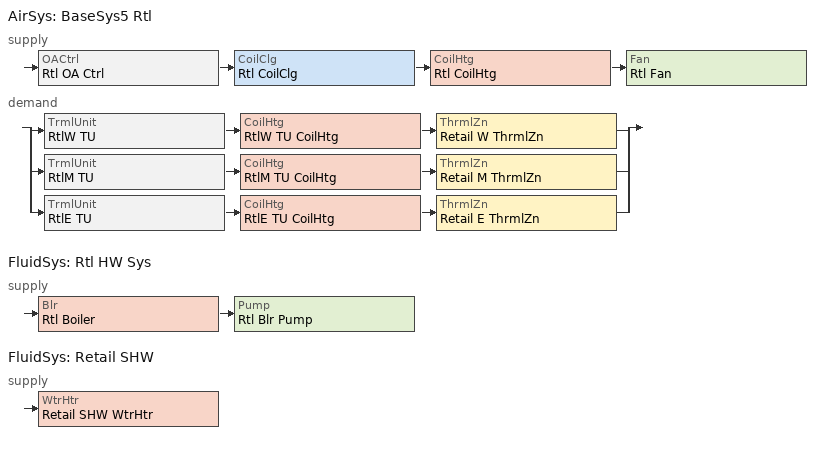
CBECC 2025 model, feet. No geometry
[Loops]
AirSys 'BaseSys5 Rtl'
 supply: OACtrl 'Rtl OA Ctrl' > CoilClg 'Rtl CoilClg' > CoilHtg 'Rtl CoilHtg' > Fan 'Rtl Fan'
 demand: split
  | TrmlUnit 'RtlW TU' > CoilHtg 'RtlW TU CoilHtg' > ThrmlZn 'Retail W ThrmlZn'
  | TrmlUnit 'RtlM TU' > CoilHtg 'RtlM TU CoilHtg' > ThrmlZn 'Retail M ThrmlZn'
  | TrmlUnit 'RtlE TU' > CoilHtg 'RtlE TU CoilHtg' > ThrmlZn 'Retail E ThrmlZn'
FluidSys 'Rtl HW Sys'
 supply: Blr 'Rtl Boiler' > Pump 'Rtl Blr Pump'
FluidSys 'Retail SHW'
 supply: WtrHtr 'Retail SHW WtrHtr'
[Proj]
MF8 with Retail Flr1: GasType=NaturalGas; CliZn=ClimateZone12; ZipCode=95555; WeatherStation=SACRAMENTO EXECUTIVE; HVACAutoSizing=0; UseExcptDsgnModel=0; RunTitle=MF8 with Retail Flr1; AnalysisType=Title24Compliance; ResDwellUnits=1; DebugScreen=1
[ResProj]
2019 Prototype 7320ft2 Prop Elec: CALGreen=0; PVCompCredit=0; PVWDCSysSize=( 1, 0, 0, 0, 0 ); AllowExcessPVEDR=0; ReducedPVReq=0; BattMaxCap=0; BattGridHarmCredit=0; SpecifyTargetDRtg=0; Address=1516 Ninth St; IsMultiFamily=1; CentralMFamLaundry=0; DfltMFamLaundryZn=Zone1; UseDefaultACH50=1; Status=New; IsVerified=0; ProjInclKitchen=1; InsulConsQuality=Yes; NumAddBedrooms=0; AllOrientations=0; HasGarage=0; TakeCntrlElecDHWSlrPVCred=0; IAQSupInletsAccessible=1; IAQHasFID=1; ApplRefrigZone[1]=Zone1; ApplWasherZone[1]=Zone1; ApplDryerZone[1]=Zone1; ApplCookZone[1]=Zone1; ApplDishZone[1]=Zone1; Appl_HaveRefrig[1]=1; Appl_HaveDish[1]=1; Appl_HaveCook[1]=1; Appl_HaveWasher[1]=1; Appl_HaveDryer[1]=1; CSERpt_ZnDataDump=0; CSERpt_HVACDescrip=0; CSERpt_ZnEnergy=0; CSERpt_HtPumpHtg=0; CSERpt_Mtr_All=0; CSERpt_Mtr_Elec=0; CSERpt_Mtr_NGas=0; CSERpt_Mtr_Othr=0; CSERpt_ZnEnergy_DD=0; CSERpt_Mtr_All_DD=0; CSERpt_Mtr_Elec_DD=0; CSERpt_Mtr_NGas_DD=0; CSERpt_Mtr_Othr_DD=0; CSERpt_ZnEnergy_CD=0; CSERpt_Mtr_All_CD=0; CSERpt_Mtr_Elec_CD=0; CSERpt_Mtr_NGas_CD=0; CSERpt_Mtr_Othr_CD=0; CSERpt_ZnEnergy_HD=0; CSERpt_Mtr_All_HD=0; CSERpt_Mtr_Elec_HD=0; CSERpt_Mtr_NGas_HD=0; CSERpt_Mtr_Othr_HD=0
[Bldg]
Building: TotStoryCnt=3; AboveGrdStoryCnt=3
[ResZnGrp]
Name | Z | FlrToFlrHgt | FlrToCeilingHgt
ResZn Group F1 | 12 | 10 | 9
ResZn Group F2 | 22 | 10 | 9
ResZn Group Attic | 32
[ResZn] Type=Conditioned; Status=New; HVACSysStatus=New; DHWSys1Status=New; FloorArea=3660; CeilingHeight=9; FloorHeight=10; WinHeadHeight=6.7; NumStories=1
Name | Bottom
Zone1 | 12.7
Zone2 | 22.7
[ResExtWall] Status=New; Construction=Exterior Wall Cons; Tilt=90; Absorptivity=0.5
Name | Orientation | OrientationValue | Area
Zone1WallFront; Zone2WallFront | Front | 0 | 1037
Zone1WallLeft; Zone2WallLeft | Left | 90 | 255
Zone1WallBack; Zone2WallBack | Back | 180 | 1037
Zone1WallRight; Zone2WallRight | Right | 270 | 255
[ResWin] Status=New; SpecMethod=Window Dimensions (required for fins/overhangs); Height=5; Width=3; NFRCUfactor=0.3; NFRCSHGC=0.23; UfactorSHGCSource=NFRC; ExteriorShade=Insect Screen (default); exHeight=5; exWidth=3; exNFRCUfactor=0.3; exNFRCSHGC=0.23; exUfactorSHGCSource=NFRC; exExteriorShade=Insect Screen (default); ModelFinsOverhang=0; OverhangDepth=1; OverhangDistUp=1.33; OverhangExL=3; OverhangExR=3; OverhangFlap=0.4; exOverhangDepth=1; exOverhangDistUp=1.33; exOverhangExL=3; exOverhangExR=3; exOverhangFlap=0.4; LeftFinDepth=0; LeftFinBotUp=0; exLeftFinDepth=0; exLeftFinBotUp=0; RightFinDepth=0; RightFinTopUp=0; RightFinDistR=0; RightFinBotUp=0; exRightFinDepth=0; exRightFinTopUp=0; exRightFinDistR=0; exRightFinBotUp=0
Name | Multiplier | exMultiplier | LeftFinTopUp | LeftFinDistL | exLeftFinTopUp | exLeftFinDistL
Zone1WinFront; Zone1WinBack; Zone2WinFront | 10.98 | 10.98 | 0 | 0 | 0 | 0
Zone1WinLeft; Zone1WinRight; Zone2WinLeft | 2.7 | 2.7 | 0 | 0 | 0 | 0
Zone2WinBack | 10.98 | 10.98 | 1.33 | 1 | 1.33 | 1
Zone2WinRight | 2.7 | 2.7 | 1.33 | 1 | 1.33 | 1
[ResDr] Status=New; Area=80; Ufactor=0.2; exUfactor=0.2
Zone1DoorFront; Zone2DoorFront
[DwellUnit] Count=2
Name | DwellUnitTypeRef | CondFlrArea | WasherZoneRef | DryerZoneRef
OneBedroomDownstairsZone1 | OneBedroom | 750 | Zone1 | Zone1
TwoBedroomDownstairsZone1 | TwoBedroom | 1080 | Zone1 | Zone1
OneBedroomUpstairsZone1 | OneBedroom | 750 | Zone2 | Zone2
TwoBedroomUpstairsZone1 | TwoBedroom | 1080 | Zone2 | Zone2
[ResIntFlr] Status=New; Construction=Interior Floor; IsPartySurface=1; OtherSideModeled=1
Name | Area | FloorZ | Outside
Zone1ToRtlW | 1120 | 12.7 | Retail W
Zone1ToRtlM | 980 | 12.7 | Retail middle
Zone1ToRtlE | 1120 | 12.7 | Retal E
Zone2ToZone1InteriorFloor | 3660 | 22.7 | Zone1
[ResCeilingBelowAttic]
Zone2ToAtticCeiling: Status=New; Area=3660; Construction=Ceiling Below Attic Cons; AtticZone=Attic
[ResAttic]
Attic: Type=Ventilated; Status=New; RoofRise=5; Construction=Attic Roof Cons; RoofSolReflect=0.2; RoofEmiss=0.85
[Story]
Retail Story: Z=0; FlrToFlrHgt=13; FlrToCeilingHgt=12
[Spc] Story=Retail Story; SpcFunc=Retail Sales Area (Retail Merchandise Sales); SHWFluidSegRef=Retail SHW PrmSup
Name | ThrmlZnRef | Area | LtgStatus
Retail W | Retail W ThrmlZn | 1120
Retail middle | Retail M ThrmlZn | 980 | New
Retal E | Retail E ThrmlZn | 1120
[IntLtgSys] Spc=Retail middle; LumRef[1]=A; LumRef[2]=B; LumRef[3]=C; LumRef[4]=D; LumCnt[1]=1; PAFCredType[1]=DaylightDimmingPlusOff
Name | LumCnt[2] | LumCnt[3] | LumCnt[4] | DaylitAreaType
InteriorLightingSystem 1 | 2 | 3 | 4 | PrimarySidelit
InteriorLightingSystem 2 | 1 | 1 | 1 | SkylitDaylit
[ThrmlZn] PriAirCondgSysRef[1]=BaseSys5 Rtl
Name | VentSysRef
Retail W ThrmlZn
Retail M ThrmlZn; Retail E ThrmlZn | BaseSys5 Rtl
[AirSys]
BaseSys5 Rtl: Type=PVAV; CtrlSysType=DDCToZone; ClgCtrl=WarmestReset
[AirSeg] Sys=BaseSys5 Rtl
Name | Type
Rtl SupAirSeg | Supply
Rtl RetAirSeg | Return
[CoilClg]
Rtl CoilClg: Sys=BaseSys5 Rtl; Type=DirectExpansion; NumClgStages=2
[CoilHtg] Sys=BaseSys5 Rtl; Type=HotWater; FluidSegInRef=Rtl PriSupSeg; FluidSegOutRef=Rtl PriRetSeg
Rtl CoilHtg; RtlW TU CoilHtg; RtlM TU CoilHtg; RtlE TU CoilHtg
[Fan]
Rtl Fan: Sys=BaseSys5 Rtl
[OACtrl]
Rtl OA Ctrl: Sys=BaseSys5 Rtl; EconoCtrlMthd=DifferentialDryBulb; EconoIntegration=Integrated; AirSegSupRef=Rtl SupAirSeg; AirSegRetRef=Rtl RetAirSeg
[TrmlUnit] Sys=BaseSys5 Rtl; Type=VAVReheatBox
Name | ZnServedRef
RtlW TU | Retail W ThrmlZn
RtlM TU | Retail M ThrmlZn
RtlE TU | Retail E ThrmlZn
[Lum]
Name | Pwr | PwrNA8Default | LumDescRpt | LampType
A | 100 | 1 | Luminaire 1 Fluorescent
B | 75 | 1 | Luminaire 2 Fluorescent
C | 60 |  | Luminaire 3 LED | LED
D | 25 |  | Luminaire 4 LED | LED
[PVArray]
PV Array: DCSysSize=16
[FluidSys]
Name | Type
Rtl HW Sys | HotWater
Retail SHW | ServiceHotWater
[FluidSeg]
Name | Sys | Type | Src
Rtl PriSupSeg | Rtl HW Sys | PrimarySupply
Rtl PriRetSeg | Rtl HW Sys | PrimaryReturn
Retail SHW PrmSup | Retail SHW | PrimarySupply
Retail SHW Makeup | Retail SHW | MakeupFluid | MunicipalWater
[Blr]
Rtl Boiler: Sys=Rtl HW Sys; Type=HotWater; FuelSrc=Gas; DraftType=Natural; FluidSegInRef=Rtl PriRetSeg; FluidSegOutRef=Rtl PriSupSeg
[Pump]
Rtl Blr Pump: Sys=Rtl HW Sys
[WtrHtr]
Retail SHW WtrHtr: Sys=Retail SHW; FluidSegOutRef=Retail SHW PrmSup; FluidSegMakeupRef=Retail SHW Makeup
[ResConsAssm] RoofDeckLayer=Wood Siding/sheathing/decking; FloorSurfaceLayer=Carpeted; FloorDeckLayer=Wood Siding/sheathing/decking; OtherSideFinishLayer=Gypsum Board; RadiantBarrier=0; RaisedHeelTruss=0; RaisedHeelTrussHeight=3.5
Name | CanAssignTo | Type | RoofingLayer | InsideFinishLayer | CavityLayer | FrameLayer | SheathInsulLayerRVal | WallExtFinishLayer | RoofingType | CavInsulOverFrame | FlrExtConditions
Exterior Wall Cons | Exterior Walls | Wood Framed Wall | Light Roof (Asphalt Shingle) | Gypsum Board | R 21 | 2x6 @ 16 in. O.C. | 4 | Synthetic Stucco | all others
Ceiling Below Attic Cons | Ceilings (below attic) | Wood Framed Ceiling | Light Roof (Asphalt Shingle) | Gypsum Board | R 38 | 2x4 Bottom Chord of Truss @ 24 in. O.C. |  |  | all others
Interior Floor Cons; Interior Floor | Interior Floors | Wood Framed Floor | Light Roof (Asphalt Shingle) | Gypsum Board |  | 2x12 @ 16 in. O.C. |  |  | all others
Attic Roof Cons | Attic Roofs | Wood Framed Ceiling | 10 PSF (RoofTileAirGap) |  | R 19 | 2x4 @ 24 in. O.C. |  |  | Steep Slope Roof tile, metal tile, or wood shakes | 0
Garage Attic Roof Cons | Attic Roofs | Wood Framed Ceiling | 10 PSF (RoofTileAirGap) |  |  | 2x4 @ 24 in. O.C. |  |  | Steep Slope Roof tile, metal tile, or wood shakes | 0
Ext Floor Cons | Exterior Floors | Wood Framed Floor | Light Roof (Asphalt Shingle) | Gypsum Board | R 19 in 5-1/2 in. cavity (R-18) | 2x4 @ 16 in. O.C. |  |  | all others |  | Exterior
Garage Ext Wall Cons | Exterior Walls | Wood Framed Wall | Light Roof (Asphalt Shingle) | Gypsum Board |  | 2x4 @ 16 in. O.C. |  | 3 Coat Stucco | all others
Garage Ceiling Below Attic Cons | Ceilings (below attic) | Wood Framed Ceiling | Light Roof (Asphalt Shingle) | Gypsum Board |  | 2x4 Bottom Chord of Truss @ 24 in. O.C. |  |  | all others
R19 IntFloor Cons | Interior Floors | Wood Framed Floor | Light Roof (Asphalt Shingle) | Gypsum Board | R 19 in 5-1/2 in. cavity (R-18) | 2x6 @ 16 in. O.C. |  |  | all others
IntWall Cons | Interior Walls | Wood Framed Wall | Light Roof (Asphalt Shingle) | Gypsum Board | R 21 | 2x6 @ 16 in. O.C. |  |  | all others
[ResMat]
Name | Density | SpecHeat | Conductivity | ConductivityCT | RValPerInch | Thickness | ConductivityQII
SoftWood | 35 | 0.39 | 0.08167 | 0.0012 | 1.0204
Steel | 489 | 0.12 | 26.2 |  | 0.00318
SIPSskin | 41 | 0.45 | 0.06127 | 0.0012 | 1.36 | 0.4375
Ceiling Insul | 1.5 | 0.2 |  | 0.00418
Other Insul | 1.5 | 0.2 |  | 0.0032537
Gypsum Board | 40 | 0.27 | 0.09167 | 0.0001217 | 0.9091 | 0.5
Insul-R4-D1.5-SH0.35-C0.02083 | 1.5 | 0.35 | 0.0208325 | 0.00175 |  | 1 | 0.0208325
Synthetic Stucco | 58 | 0.2 | 0.2 |  | 0.5333 | 0.375
Carpet | 12.3 | 0.34 | 0.02 |  | 4.1667 | 0.5
Wood layer | 41 | 0.45 | 0.06127 | 0.0012 | 1.36 | 0.5
TileGap | 0.075 | 0.24 | 0.07353 |  | 1.1333 | 0.75
10 PSF Roof | 120 | 0.2 | 1 |  | 0.0833 | 1
VertWallCavity | 0.075 | 0.24 | 0.314 | 0.00397 | 1.1333 | 3.5
3 Coat Stucco | 116 | 0.2 | 0.4167 |  | 0.2686 | 0.875
Ins-R21-D1.5-SH0.2-C0.02183 | 1.5 | 0.2 | 0.0218254 | 0.0032537 |  |  | 0.0218254
Ins-R9.1-D1.5-SH0.2-C0.03205 | 1.5 | 0.2 | 0.0320513 | 0.00418 |  |  | 0.0320513
Ins-R13-D1.5-SH0.2-C0.02244 | 1.5 | 0.2 | 0.0224376 | 0.0032537 |  |  | 0.0224376
FrameGap | 0 | 0 | 200 |  | 0.000417
Ins-R18-D1.5-SH0.2-C0.0162 | 1.5 | 0.2 | 0.0162037 | 0.0032537 |  |  | 0.0162037
Ins-R18-D1.5-SH0.2-C0.02546 | 1.5 | 0.2 | 0.025463 | 0.0032537 |  |  | 0.025463
[DwellUnitType] WasherOption=In-Unit; DryerOption=In-Unit; DryerFuel=Electricity; CookFuel=Electricity; IAQSupInletsAccessible=1; IAQHasFID=0; IAQOption=Default Minimum Balanced IAQ Fan; IAQFanCnt=( 1, 1, 1, 1 ); HVACSysType=Heat Pump Heating and Cooling System; NumHtPumpEquipTypes=1; HVACHtPumpRef[1]=HeatpumpSystem; HtPumpEquipCount[1]=1; HVACFanRef=HVACFan-HeatPump; HVACDistRef=AirDistributionSystem; NumDHWSysTypes=1; DHWSysRef[1]=DHWHeatpump; TotShowersServed[1]=1; TotBathsServed[1]=1; CompactDistrib=not compact; CDSpecFixDists=0; ServesAsDHWHtr=0; DHWSystemType=Standard; DHWAmbientCond=Unconditioned
Name | NumBedrooms | CondFlrArea | IAQFanRef[1]
OneBedroom | 1 | 750 | IAQFan1
TwoBedroom | 2 | 1080 | IAQFan2
[ResHVACSys] Status=New; CFIClVentFlow=0; CFIClVentPwr=0; HeatDucted=1; CoolDucted=1; ServesAsDHWHtr=0; DHWTankVolume=50; DHWIntInsulRVal=0; DHWExtInsulRVal=0; DHWAmbientCond=Unconditioned; DistribSystem=AirDistributionSystem
Name | Type | NumHeatSystemTypes | HeatSystemCount[1] | HeatSystem[1] | NumCoolSystemTypes | CoolSystemCount[1] | CoolSystem[1] | NumHtPumpSystemTypes | HtPumpDucted | Fan | HtPumpSystemCount[1] | HtPumpSystem[1]
HVACGasElectric | Other Heating and Cooling System | 1 | 1 | HeatingComponent | 1 | 1 | CoolingComponent | 0 | 0 | HVACFan-Furnace
HVACHeatpump | Heat Pump Heating and Cooling System | 0 |  |  | 0 |  |  | 1 | 1 | HVACFan-HeatPump | 1 | HeatpumpSystem
[ResHtgSys]
HeatingComponent: Type=CntrlFurnace - Fuel-fired central furnace; AFUE=80; AutoSize=1
[ResClgSys]
CoolingComponent: Type=SplitAirCond - Split air conditioning system; EffMetric=SEER/EER; SEER=14; EER=11.7; ACCharge=Verified; RefrigerantType=R410A; AutoSize=1; UseEERinAnalysis=1; IsZonal=0
[ResHtPumpSys]
HeatpumpSystem: Type=SplitHeatPump - Ducted central split heat pump; EffMetric=HSPF2/SEER2/EER2; HSPF=8.2; AutoSize=1; SEER=14; EER=11.7; CFMperTon=350; ACCharge=Verified; RefrigerantType=R410A; ClSizingFactor=1.1; IsMultiSpeed=0; IsZonal=0; UseEERinAnalysis=1; BackupOption=Electric Resistance; IsDualFuel=0; VCHPDucts=Unducted
[ResDistSys]
AirDistributionSystem: Type=Ducts located entirely in conditioned space; Status=New; DefaultSystem=1; HasBypassDuct=0; IsLessThanFortyFt=0
[ResFanSys] Type=Single Speed Fan; DefaultSystem=0
Name | WperCFMCool
HVACFan-Furnace | 0.45
HVACFan-HeatPump | 0.58
[ResIAQFan] WperCFMIAQ=0.25; IAQFanType=Balanced; IncludesRecov=0; SensRecovEff=0; AdjSensRecovEff=0; SetPerfByHVIInterp=0
Name | IAQCFM
IAQFan1 | 37.5
IAQFan2 | 54.9
[ResDHWSys] SystemType=Standard; UseMaxDurNumHtrs=0; CHPWHIntegPkgType=Residential (NEEA rated) Product; CHPWHLoopTankConfig=None (return to Primary); CHPWHLoopTankType=Electric Resistance; TotShowersServed=1; TotBathsServed=1; DemRespControl=Basic
Name | CentralRecircType | CentralDHWType | DHWHeater[1] | HeaterMult[1] | RecircPumpPwr | LoopPipeInsulThk[1] | RecircPipeLoc[1] | NRecircLoops | BranchLossModel | CHPWHSysDescrip | CHPWHCompType | CHPWHAutosize | CHPWHNumComp | CHPWHTotTankVol | CHPWHTankCount | CHPWHTankRVal | CHPWHTankLoc | CHPWHSrcAirLoc | CHPWHLoopTankVol | LoopHeater
DHWGas | Central with Recirculation | Other | Gas | 1 | 62.1667 | 1.5 | Semi-Conditioned | 1 | Old Scheduled (independent of draws)
DHWHeatpump | Central with Recirculation | HPWH |  | 2 | 10 | 2 | Semi-Conditioned |  |  | Single Pass Primary | Sanden GS3-45HPA-US (4kW cap @ 40F) | 0 | 2 | 160 | 1 | 16 | Outside | Outside | 80 | DHW Loop Tank Heater 1
DHWElectric | Non-Central |  | Electric | 1 |  | 1.5 | Conditioned
[ResDWHRSys] Type=Vertical; CSARatedEff=50
Drain Water Heat Recovery System 1; Drain Water Heat Recovery System 2
[ResWtrHtr] ExtInsulRVal=0; AmbientCond=Unconditioned; HasElecMiniTank=0; ElecMiniTankPower=0
Name | HeaterElementType | TankType | HPWHCategory | EnergyFactor | TankVolume | IntInsulRVal | StandbyLossFrac | RecovEff | HPWHBrand | HPWHModel | TankOutside | ASHPTSrcOutside | NonStdTankVolume | RatedFlow
Gas | Gas | Boiler | Non-UEF Rated (existing only) | 0.8 | 150 | 12 | 750 | 70
Heatpump | Heat Pump | Small Storage | Residential (NEEA rated) Product | 0.59 |  | 0 |  |  | SANCO2 | GS3-45HPA-US & SAN-83SSAQA (83 gal) | 1 | 1 | 275
Electric | Electric Resistance | Consumer Instantaneous (UEF) | Non-UEF Rated (existing only) | 0.92 | 0 | 0 |  | 99 |  |  |  |  |  | 2
[ResLpTankHtr]
DHW Loop Tank Heater 1: whResHtPwr=4500; whVol=80; TankOutside=1
